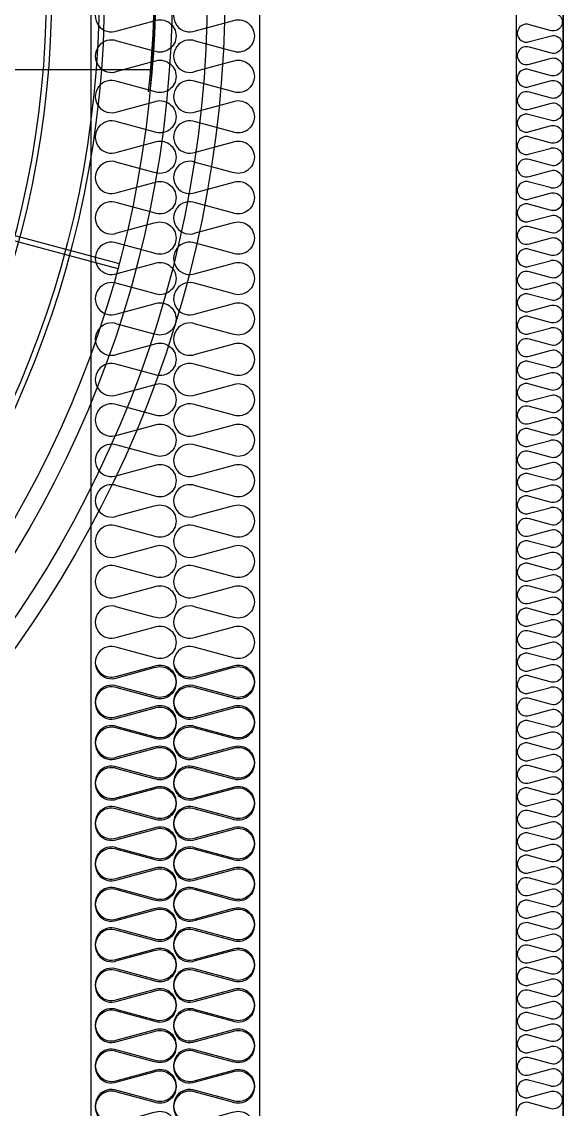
# Model space of a CAD drawing. Header units: millimetres. Extents: x 2911 to 32318, y 2586 to 23381.
# Drawn here: x 9408 to 9889, y 9791 to 10757 of the extents above; entities that cross this region are included whole.
import ezdxf

# ---------------------------------------------------------------- set-up
doc = ezdxf.new("R2010")
doc.units = ezdxf.units.MM
for name, color, linetype in [('LINE', 7, 'Continuous'), ('SMS', 220, 'Continuous'), ('냉각탑', 4, 'Continuous')]:
    doc.layers.add(name, color=color, linetype=linetype)

# ---------------------------------------------------------------- blocks, each defined once
blk = doc.blocks.new('A$C1FB73ED1')
for p, q in [((1340, 1260.8), (2438.3, 966.5)), ((1341.6, 1266.6), (2439.9, 972.3))]:
    blk.add_line(p, q)
for radius in [1280, 1260, 1220, 1200]:
    blk.add_circle((1280, 1280), radius)
at = {"ltscale": 5}
for radius in [1143, 1137, 1083, 1077]:
    blk.add_circle((1280, 1280), radius, dxfattribs=at)
at = {"layer": 'LINE', "color": 7}
blk.add_line((2475.6, 1191.8), (1567, 1191.8), dxfattribs=at)
for radius, start, end in [(998, 353.4876, 13.487), (1000, 353.5007, 13.4595)]:
    blk.add_arc((1481.5, 1280), radius, start, end, dxfattribs=at)
blk = doc.blocks.new('3')
at = {"color": 7}
for p, q in [((9847.36, 12311.15), (9847.36, 9391.15)), ((9889.36, 12311.15), (9889.36, 9311.15)), ((9469.17, 12271.84), (9469.17, 9311.15)), ((9619.17, 12271.84), (9619.17, 9311.15))]:
    blk.add_line(p, q, dxfattribs=at)
blk.add_line((9889.36, 12311.15), (9889.36, 9311.15))
at = {"ltscale": 500}
blk.add_lwpolyline([(7189.36, 12311.15), (9889.11, 12311.15), (9889.11, 9311.15), (7189.36, 9311.15)], close=True, dxfattribs=at)
at = {"layer": 'SMS', "color": 5}
for points in [[(9877.58, 10763.95, -1.449198), (9877.58, 10749.03), (9859.31, 10753.98, 0.524856), (9848.5, 10746.52, 0.524856), (9859.31, 10739.05), (9877.58, 10744, -1.449198), (9877.58, 10729.08), (9859.31, 10734.03, 0.524856), (9848.5, 10726.57, 0.524856), (9859.31, 10719.1), (9877.58, 10724.05, -1.449198), (9877.58, 10709.13), (9859.31, 10714.08, 0.524856), (9848.5, 10706.62, 0.524856), (9859.31, 10699.15), (9877.58, 10704.1, -1.449198), (9877.58, 10689.18), (9859.31, 10694.13, 0.524856), (9848.5, 10686.67, 0.524856), (9859.31, 10679.2), (9877.58, 10684.15, -1.449198), (9877.58, 10669.23), (9859.31, 10674.18, 0.524856), (9848.5, 10666.72, 0.524856), (9859.31, 10659.25), (9877.58, 10664.2, -1.449198), (9877.58, 10649.28), (9859.31, 10654.23, 0.524856), (9848.5, 10646.77, 0.524856), (9859.31, 10639.3), (9877.58, 10644.25, -1.449198), (9877.58, 10629.33), (9859.31, 10634.28, 0.524856), (9848.5, 10626.82, 0.524856), (9859.31, 10619.35), (9877.58, 10624.3, -1.449198), (9877.58, 10609.38), (9859.31, 10614.33, 0.524856), (9848.5, 10606.87, 0.524856), (9859.31, 10599.4), (9877.58, 10604.35, -1.449198), (9877.58, 10589.43), (9859.31, 10594.38, 0.524856), (9848.5, 10586.92, 0.417249), (9856.56, 10578.94)], [(9492.64, 10775.49, 1.449198), (9492.64, 10748.63), (9525.53, 10757.54, -0.524856), (9545, 10744.11, -0.524856), (9525.53, 10730.68), (9492.64, 10739.58, 1.449198), (9492.64, 10712.72), (9525.53, 10721.63, -0.524856), (9545, 10708.2, -0.524856), (9525.53, 10694.77), (9492.64, 10703.67, 1.449198), (9492.64, 10676.81), (9525.53, 10685.72, -0.524856), (9545, 10672.29, -0.524856), (9525.53, 10658.86), (9492.64, 10667.76, 1.449198), (9492.64, 10640.9), (9525.53, 10649.81, -0.524856), (9545, 10636.38, -0.524856), (9525.53, 10622.95), (9492.64, 10631.85, 1.449198), (9492.64, 10604.99), (9525.53, 10613.9, -0.524856), (9545, 10600.47, -0.524856), (9525.53, 10587.04), (9492.64, 10595.94, 1.449198), (9492.64, 10569.08), (9525.53, 10577.99, -0.524856), (9545, 10564.56, -0.524856), (9525.53, 10551.13), (9492.64, 10560.03, 1.449198), (9492.64, 10533.17), (9525.53, 10542.08, -0.524856), (9545, 10528.65, -0.524856), (9525.53, 10515.22), (9492.64, 10524.12, 1.449198), (9492.64, 10497.26), (9525.53, 10506.17, -0.524856), (9545, 10492.74, -0.524856), (9525.53, 10479.31), (9492.64, 10488.21, 1.449198), (9492.64, 10461.35), (9525.53, 10470.26, -0.524856), (9545, 10456.83, -0.524856), (9525.53, 10443.4), (9492.64, 10452.3, 1.449198), (9492.64, 10425.44), (9525.53, 10434.35, -0.524856), (9545, 10420.92, -0.524856), (9525.53, 10407.49), (9492.64, 10416.39, 1.449198), (9492.64, 10389.53), (9525.53, 10398.44, -0.524856), (9545, 10385.01, -0.524856), (9525.53, 10371.58), (9492.64, 10380.48, 1.449198), (9492.64, 10353.62), (9525.53, 10362.53, -0.524856), (9545, 10349.1, -0.524856), (9525.53, 10335.67), (9492.64, 10344.57, 1.449198), (9492.64, 10317.71), (9525.53, 10326.62, -0.524856), (9545, 10313.19, -0.524856), (9525.53, 10299.76), (9492.64, 10308.66, 1.449198), (9492.64, 10281.8), (9525.53, 10290.71, -0.524856), (9545, 10277.28, -0.524856), (9525.53, 10263.85), (9492.64, 10272.75, 1.449198), (9492.64, 10245.89), (9525.53, 10254.8, -0.524856), (9545, 10241.37, -0.524856), (9525.53, 10227.94), (9492.64, 10236.84, 1.449198), (9492.64, 10209.98), (9525.53, 10218.89, -0.524856), (9545, 10205.46, -0.524856), (9525.53, 10192.03), (9492.64, 10200.93, 1.449198), (9492.64, 10174.07), (9525.53, 10182.98, -0.524856), (9545, 10169.55, -0.524856), (9525.53, 10156.12), (9492.64, 10165.02, 1.449198), (9492.64, 10138.16), (9525.53, 10147.07, -0.524856), (9545, 10133.64, -0.524856), (9525.53, 10120.21), (9492.64, 10129.11, 1.449198), (9492.64, 10102.25), (9525.53, 10111.16, -0.524856), (9545, 10097.73, -0.524856), (9525.53, 10084.3), (9492.64, 10093.2, 1.449198), (9492.64, 10066.34), (9525.53, 10075.25, -0.524856), (9545, 10061.82, -0.524856), (9525.53, 10048.39), (9492.64, 10057.29, 1.449198), (9492.64, 10030.43), (9525.53, 10039.34, -0.524856), (9545, 10025.91, -0.524856), (9525.53, 10012.48), (9492.64, 10021.38, 1.449198), (9492.64, 9994.52), (9525.53, 10003.43, -0.524856), (9545, 9990, -0.524856), (9525.53, 9976.57), (9492.64, 9985.47, 1.449198), (9492.64, 9958.61), (9525.53, 9967.52, -0.524856), (9545, 9954.09, -0.524856), (9525.53, 9940.66), (9492.64, 9949.56, 1.449198), (9492.64, 9922.7), (9525.53, 9931.61, -0.524856), (9545, 9918.18, -0.524856), (9525.53, 9904.75), (9492.64, 9913.65, 1.449198), (9492.64, 9886.79), (9525.53, 9895.7, -0.524856), (9545, 9882.27, -0.524856), (9525.53, 9868.84), (9492.64, 9877.74, 1.449198), (9492.64, 9850.88), (9525.53, 9859.79, -0.524856), (9545, 9846.36, -0.524856), (9525.53, 9832.93), (9492.64, 9841.83, 1.449198), (9492.64, 9814.97), (9525.53, 9823.88, -0.524856), (9545, 9810.45, -0.524856), (9525.53, 9797.02), (9492.64, 9805.92, 0.440524), (9473.71, 9796.38, 0.440524)], [(9562.27, 10775.49, 1.449198), (9562.27, 10748.63), (9595.16, 10757.54, -0.524856), (9614.62, 10744.11, -0.524856), (9595.16, 10730.68), (9562.27, 10739.58, 1.449198), (9562.27, 10712.72), (9595.16, 10721.63, -0.524856), (9614.62, 10708.2, -0.524856), (9595.16, 10694.77), (9562.27, 10703.67, 1.449198), (9562.27, 10676.81), (9595.16, 10685.72, -0.524856), (9614.62, 10672.29, -0.524856), (9595.16, 10658.86), (9562.27, 10667.76, 1.449198), (9562.27, 10640.9), (9595.16, 10649.81, -0.524856), (9614.62, 10636.38, -0.524856), (9595.16, 10622.95), (9562.27, 10631.85, 1.449198), (9562.27, 10604.99), (9595.16, 10613.9, -0.524856), (9614.62, 10600.47, -0.524856), (9595.16, 10587.04), (9562.27, 10595.94, 1.449198), (9562.27, 10569.08), (9595.16, 10577.99, -0.524856), (9614.62, 10564.56, -0.524856), (9595.16, 10551.13), (9562.27, 10560.03, 1.449198), (9562.27, 10533.17), (9595.16, 10542.08, -0.524856), (9614.62, 10528.65, -0.524856), (9595.16, 10515.22), (9562.27, 10524.12, 1.449198), (9562.27, 10497.26), (9595.16, 10506.17, -0.524856), (9614.62, 10492.74, -0.524856), (9595.16, 10479.31), (9562.27, 10488.21, 1.449198), (9562.27, 10461.35), (9595.16, 10470.26, -0.524856), (9614.62, 10456.83, -0.524856), (9595.16, 10443.4), (9562.27, 10452.3, 1.449198), (9562.27, 10425.44), (9595.16, 10434.35, -0.524856), (9614.62, 10420.92, -0.524856), (9595.16, 10407.49), (9562.27, 10416.39, 1.449198), (9562.27, 10389.53), (9595.16, 10398.44, -0.524856), (9614.62, 10385.01, -0.524856), (9595.16, 10371.58), (9562.27, 10380.48, 1.449198), (9562.27, 10353.62), (9595.16, 10362.53, -0.524856), (9614.62, 10349.1, -0.524856), (9595.16, 10335.67), (9562.27, 10344.57, 1.449198), (9562.27, 10317.71), (9595.16, 10326.62, -0.524856), (9614.62, 10313.19, -0.524856), (9595.16, 10299.76), (9562.27, 10308.66, 1.449198), (9562.27, 10281.8), (9595.16, 10290.71, -0.524856), (9614.62, 10277.28, -0.524856), (9595.16, 10263.85), (9562.27, 10272.75, 1.449198), (9562.27, 10245.89), (9595.16, 10254.8, -0.524856), (9614.62, 10241.37, -0.524856), (9595.16, 10227.94), (9562.27, 10236.84, 1.449198), (9562.27, 10209.98), (9595.16, 10218.89, -0.524856), (9614.62, 10205.46, -0.524856), (9595.16, 10192.03), (9562.27, 10200.93, 1.449198), (9562.27, 10174.07), (9595.16, 10182.98, -0.524856), (9614.62, 10169.55, -0.524856), (9595.16, 10156.12), (9562.27, 10165.02, 1.449198), (9562.27, 10138.16), (9595.16, 10147.07, -0.524856), (9614.62, 10133.64, -0.524856), (9595.16, 10120.21), (9562.27, 10129.11, 1.449198), (9562.27, 10102.25), (9595.16, 10111.16, -0.524856), (9614.62, 10097.73, -0.524856), (9595.16, 10084.3), (9562.27, 10093.2, 1.449198), (9562.27, 10066.34), (9595.16, 10075.25, -0.524856), (9614.62, 10061.82, -0.524856), (9595.16, 10048.39), (9562.27, 10057.29, 1.449198), (9562.27, 10030.43), (9595.16, 10039.34, -0.524856), (9614.62, 10025.91, -0.524856), (9595.16, 10012.48), (9562.27, 10021.38, 1.449198), (9562.27, 9994.52), (9595.16, 10003.43, -0.524856), (9614.62, 9990, -0.524856), (9595.16, 9976.57), (9562.27, 9985.47, 1.449198), (9562.27, 9958.61), (9595.16, 9967.52, -0.524856), (9614.62, 9954.09, -0.524856), (9595.16, 9940.66), (9562.27, 9949.56, 1.449198), (9562.27, 9922.7), (9595.16, 9931.61, -0.524856), (9614.62, 9918.18, -0.524856), (9595.16, 9904.75), (9562.27, 9913.65, 1.449198), (9562.27, 9886.79), (9595.16, 9895.7, -0.524856), (9614.62, 9882.27, -0.524856), (9595.16, 9868.84), (9562.27, 9877.74, 1.449198), (9562.27, 9850.88), (9595.16, 9859.79, -0.524856), (9614.62, 9846.36, -0.524856), (9595.16, 9832.93), (9562.27, 9841.83, 1.449198), (9562.27, 9814.97), (9595.16, 9823.88, -0.524856), (9614.62, 9810.45, -0.524856), (9595.16, 9797.02), (9562.27, 9805.92, 0.440524), (9543.34, 9796.38, 0.440524)], [(9888.14, 10594.9, -0.446849), (9877.58, 10589.43), (9859.31, 10594.38, 0.524856), (9848.5, 10586.92, 0.524856), (9859.31, 10579.45), (9877.58, 10584.4, -1.449198), (9877.58, 10569.48), (9859.31, 10574.43, 0.524856), (9848.5, 10566.97, 0.524856), (9859.31, 10559.5), (9877.58, 10564.45, -1.449198), (9877.58, 10549.53), (9859.31, 10554.48, 0.524856), (9848.5, 10547.02, 0.524856), (9859.31, 10539.55), (9877.58, 10544.5, -1.449198), (9877.58, 10529.58), (9859.31, 10534.53, 0.524856), (9848.5, 10527.07, 0.524856), (9859.31, 10519.6), (9877.58, 10524.55, -1.449198), (9877.58, 10509.63), (9859.31, 10514.58, 0.524856), (9848.5, 10507.12, 0.524856), (9859.31, 10499.65), (9877.58, 10504.6, -1.449198), (9877.58, 10489.68), (9859.31, 10494.63, 0.524856), (9848.5, 10487.17, 0.524856), (9859.31, 10479.7), (9877.58, 10484.65, -1.449198), (9877.58, 10469.73), (9859.31, 10474.68, 0.524856), (9848.5, 10467.22, 0.524856), (9859.31, 10459.75), (9877.58, 10464.7, -1.449198), (9877.58, 10449.78), (9859.31, 10454.73, 0.524856), (9848.5, 10447.27, 0.524856), (9859.31, 10439.8), (9877.58, 10444.75, -1.449198), (9877.58, 10429.83), (9859.31, 10434.78, 0.524856), (9848.5, 10427.32, 0.524856), (9859.31, 10419.85), (9877.58, 10424.8, -1.449198), (9877.58, 10409.88), (9859.31, 10414.83, 0.524856), (9848.5, 10407.37, 0.524856), (9859.31, 10399.9), (9877.58, 10404.85, -1.449198), (9877.58, 10389.93), (9859.31, 10394.88, 0.524856), (9848.5, 10387.42, 0.524856), (9859.31, 10379.95), (9877.58, 10384.9, -1.449198), (9877.58, 10369.98), (9859.31, 10374.93, 0.524856), (9848.5, 10367.47, 0.524856), (9859.31, 10360), (9877.58, 10364.95, -1.449198), (9877.58, 10350.03), (9859.31, 10354.98, 0.524856), (9848.5, 10347.52, 0.524856), (9859.31, 10340.05), (9877.58, 10345, -1.449198), (9877.58, 10330.08), (9859.31, 10335.03, 0.524856), (9848.5, 10327.57, 0.524856), (9859.31, 10320.1), (9877.58, 10325.05, -1.449198), (9877.58, 10310.13), (9859.31, 10315.08, 0.524856), (9848.5, 10307.62, 0.524856), (9859.31, 10300.15), (9877.58, 10305.1, -1.449198), (9877.58, 10290.18), (9859.31, 10295.13, 0.524856), (9848.5, 10287.67, 0.524856), (9859.31, 10280.2), (9877.58, 10285.15, -1.449198), (9877.58, 10270.23), (9859.31, 10275.18, 0.524856), (9848.5, 10267.72, 0.524856), (9859.31, 10260.25), (9877.58, 10265.2, -1.449198), (9877.58, 10250.28), (9859.31, 10255.23, 0.524856), (9848.5, 10247.77, 0.524856), (9859.31, 10240.3), (9877.58, 10245.25, -1.449198), (9877.58, 10230.33), (9859.31, 10235.28, 0.524856), (9848.5, 10227.82, 0.524856), (9859.31, 10220.35), (9877.58, 10225.3, -1.449198), (9877.58, 10210.38), (9859.31, 10215.33, 0.524856), (9848.5, 10207.87, 0.524856), (9859.31, 10200.4), (9877.58, 10205.35, -1.449198), (9877.58, 10190.43), (9859.31, 10195.38, 0.524856), (9848.5, 10187.92, 0.524856), (9859.31, 10180.45), (9877.58, 10185.4, -1.449198), (9877.58, 10170.48), (9859.31, 10175.43, 0.524856), (9848.5, 10167.97, 0.524856), (9859.31, 10160.5), (9877.58, 10165.45, -1.449198), (9877.58, 10150.53), (9859.31, 10155.48, 0.524856), (9848.5, 10148.02, 0.524856), (9859.31, 10140.55), (9877.58, 10145.5, -1.449198), (9877.58, 10130.58), (9859.31, 10135.53, 0.524856), (9848.5, 10128.07, 0.524856), (9859.31, 10120.6), (9877.58, 10125.55, -1.449198), (9877.58, 10110.63), (9859.31, 10115.58, 0.524856), (9848.5, 10108.12, 0.524856), (9859.31, 10100.65), (9877.58, 10105.6, -1.449198), (9877.58, 10090.68), (9859.31, 10095.63, 0.524856), (9848.5, 10088.17, 0.524856), (9859.31, 10080.7), (9877.58, 10085.65, -1.449198), (9877.58, 10070.73), (9859.31, 10075.68, 0.524856), (9848.5, 10068.22, 0.524856), (9859.31, 10060.75), (9877.58, 10065.7, -1.449198), (9877.58, 10050.78), (9859.31, 10055.73, 0.524856), (9848.5, 10048.27, 0.524856), (9859.31, 10040.8), (9877.58, 10045.75, -1.449198), (9877.58, 10030.83), (9859.31, 10035.78, 0.524856), (9848.5, 10028.32, 0.524856), (9859.31, 10020.85), (9877.58, 10025.8, -1.449198), (9877.58, 10010.88), (9859.31, 10015.83, 0.524856), (9848.5, 10008.37, 0.417249), (9856.56, 10000.39)], [(9473.63, 10185.29, 0.446849), (9492.64, 10175.45), (9525.53, 10184.36, -0.524856), (9545, 10170.93, -0.524856), (9525.53, 10157.5), (9492.64, 10166.4, 1.449198), (9492.64, 10139.54), (9525.53, 10148.45, -0.524856), (9545, 10135.02, -0.524856), (9525.53, 10121.59), (9492.64, 10130.49, 1.449198), (9492.64, 10103.63), (9525.53, 10112.54, -0.524856), (9545, 10099.11, -0.524856), (9525.53, 10085.68), (9492.64, 10094.58, 1.449198), (9492.64, 10067.72), (9525.53, 10076.63, -0.524856), (9545, 10063.2, -0.524856), (9525.53, 10049.77), (9492.64, 10058.67, 1.449198), (9492.64, 10031.81), (9525.53, 10040.72, -0.524856), (9545, 10027.29, -0.524856), (9525.53, 10013.86), (9492.64, 10022.76, 1.449198), (9492.64, 9995.9), (9525.53, 10004.81, -0.524856), (9545, 9991.38, -0.524856), (9525.53, 9977.95), (9492.64, 9986.85, 1.449198), (9492.64, 9959.99), (9525.53, 9968.9, -0.524856), (9545, 9955.47, -0.524856), (9525.53, 9942.04), (9492.64, 9950.94, 1.449198), (9492.64, 9924.08), (9525.53, 9932.99, -0.524856), (9545, 9919.56, -0.524856), (9525.53, 9906.13), (9492.64, 9915.03, 1.449198), (9492.64, 9888.17), (9525.53, 9897.08, -0.524856), (9545, 9883.65, -0.524856), (9525.53, 9870.22), (9492.64, 9879.12, 1.449198), (9492.64, 9852.26), (9525.53, 9861.17, -0.524856), (9545, 9847.74, -0.524856), (9525.53, 9834.31), (9492.64, 9843.21, 1.449198), (9492.64, 9816.35), (9525.53, 9825.26, -0.524856), (9545, 9811.83, -0.524856), (9525.53, 9798.4), (9492.64, 9807.3, 1.449198), (9492.64, 9780.44)], [(9543.26, 10185.29, 0.446849), (9562.27, 10175.45), (9595.16, 10184.36, -0.524856), (9614.62, 10170.93, -0.524856), (9595.16, 10157.5), (9562.27, 10166.4, 1.449198), (9562.27, 10139.54), (9595.16, 10148.45, -0.524856), (9614.62, 10135.02, -0.524856), (9595.16, 10121.59), (9562.27, 10130.49, 1.449198), (9562.27, 10103.63), (9595.16, 10112.54, -0.524856), (9614.62, 10099.11, -0.524856), (9595.16, 10085.68), (9562.27, 10094.58, 1.449198), (9562.27, 10067.72), (9595.16, 10076.63, -0.524856), (9614.62, 10063.2, -0.524856), (9595.16, 10049.77), (9562.27, 10058.67, 1.449198), (9562.27, 10031.81), (9595.16, 10040.72, -0.524856), (9614.62, 10027.29, -0.524856), (9595.16, 10013.86), (9562.27, 10022.76, 1.449198), (9562.27, 9995.9), (9595.16, 10004.81, -0.524856), (9614.62, 9991.38, -0.524856), (9595.16, 9977.95), (9562.27, 9986.85, 1.449198), (9562.27, 9959.99), (9595.16, 9968.9, -0.524856), (9614.62, 9955.47, -0.524856), (9595.16, 9942.04), (9562.27, 9950.94, 1.449198), (9562.27, 9924.08), (9595.16, 9932.99, -0.524856), (9614.62, 9919.56, -0.524856), (9595.16, 9906.13), (9562.27, 9915.03, 1.449198), (9562.27, 9888.17), (9595.16, 9897.08, -0.524856), (9614.62, 9883.65, -0.524856), (9595.16, 9870.22), (9562.27, 9879.12, 1.449198), (9562.27, 9852.26), (9595.16, 9861.17, -0.524856), (9614.62, 9847.74, -0.524856), (9595.16, 9834.31), (9562.27, 9843.21, 1.449198), (9562.27, 9816.35), (9595.16, 9825.26, -0.524856), (9614.62, 9811.83, -0.524856), (9595.16, 9798.4), (9562.27, 9807.3, 1.449198), (9562.27, 9780.44)], [(9888.14, 10016.35, -0.446849), (9877.58, 10010.88), (9859.31, 10015.83, 0.524856), (9848.5, 10008.37, 0.524856), (9859.31, 10000.9), (9877.58, 10005.85, -1.449198), (9877.58, 9990.93), (9859.31, 9995.88, 0.524856), (9848.5, 9988.42, 0.524856), (9859.31, 9980.95), (9877.58, 9985.9, -1.449198), (9877.58, 9970.98), (9859.31, 9975.93, 0.524856), (9848.5, 9968.47, 0.524856), (9859.31, 9961), (9877.58, 9965.95, -1.449198), (9877.58, 9951.03), (9859.31, 9955.98, 0.524856), (9848.5, 9948.52, 0.524856), (9859.31, 9941.05), (9877.58, 9946, -1.449198), (9877.58, 9931.08), (9859.31, 9936.03, 0.524856), (9848.5, 9928.57, 0.524856), (9859.31, 9921.1), (9877.58, 9926.05, -1.449198), (9877.58, 9911.13), (9859.31, 9916.08, 0.524856), (9848.5, 9908.62, 0.524856), (9859.31, 9901.15), (9877.58, 9906.1, -1.449198), (9877.58, 9891.18), (9859.31, 9896.13, 0.524856), (9848.5, 9888.67, 0.524856), (9859.31, 9881.2), (9877.58, 9886.15, -1.449198), (9877.58, 9871.23), (9859.31, 9876.18, 0.524856), (9848.5, 9868.72, 0.524856), (9859.31, 9861.25), (9877.58, 9866.2, -1.449198), (9877.58, 9851.28), (9859.31, 9856.23, 0.524856), (9848.5, 9848.77, 0.524856), (9859.31, 9841.3), (9877.58, 9846.25, -1.449198), (9877.58, 9831.33), (9859.31, 9836.28, 0.524856), (9848.5, 9828.82, 0.524856), (9859.31, 9821.35), (9877.58, 9826.3, -1.449198), (9877.58, 9811.38), (9859.31, 9816.33, 0.524856), (9848.5, 9808.87, 0.524856), (9859.31, 9801.4), (9877.58, 9806.35, -1.449198), (9877.58, 9791.43), (9859.31, 9796.38, 0.524856), (9848.5, 9788.92, 0.524856)], [(9492.64, 9805.92, 1.449198), (9492.64, 9779.06), (9525.53, 9787.97, -0.524856), (9545, 9774.54, -0.524856), (9525.53, 9761.11), (9492.64, 9770.01, 0.54148), (9473.2, 9755.84, 0.54148)], [(9562.27, 9805.92, 1.449198), (9562.27, 9779.06), (9595.16, 9787.97, -0.524856), (9614.62, 9774.54, -0.524856), (9595.16, 9761.11), (9562.27, 9770.01, 0.54148), (9542.82, 9755.84, 0.54148)]]:
    blk.add_lwpolyline(points, format="xyb", dxfattribs=at)
at = {"layer": '냉각탑', "xscale": 0.7829768747821867, "yscale": 0.7829768747821867, "zscale": 0.7829768747821867}
blk.add_blockref('A$C1FB73ED1', (7584.03, 9780.81), dxfattribs=at)

msp = doc.modelspace()

# ---------------------------------------------------------------- block references
msp.add_blockref('3', (0, 0))

doc.saveas('drawing.dxf')
